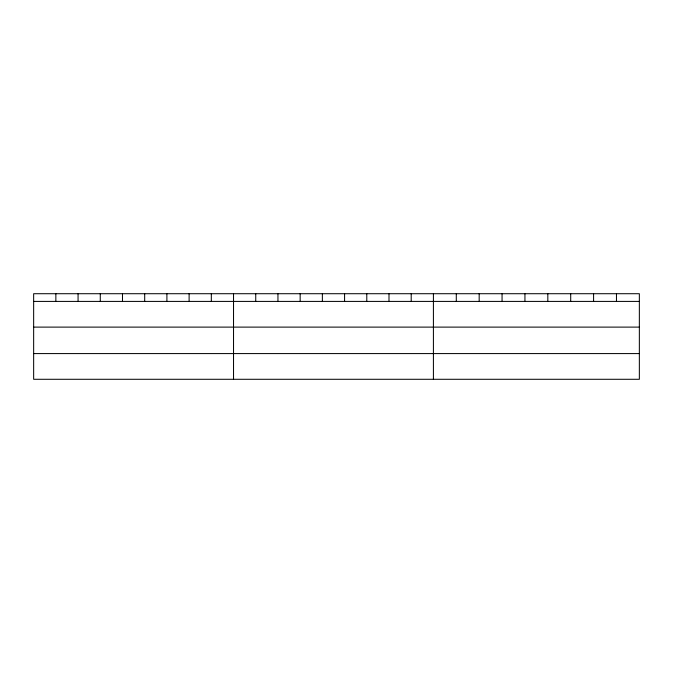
<?xml version="1.0" encoding="UTF-8"?>
<svg xmlns="http://www.w3.org/2000/svg" width="673" height="673" viewBox="0 0 673 673"><rect width="100%" height="100%" fill="white"/><g stroke="black" fill="none" stroke-linecap="round" stroke-linejoin="round"><path stroke-width="1.01" d="M639.35 327.112L639.35 293.714L33.65 293.714L33.65 379.286L639.35 379.286L639.35 327.112L33.65 327.112M33.65 301.411L639.35 301.411M33.65 353.586L639.35 353.586M616.468 293.714L616.468 301.411M593.586 293.714L593.586 301.411M570.704 293.714L570.704 301.411M547.822 293.714L547.822 301.411M524.94 293.714L524.94 301.411M502.058 293.714L502.058 301.411M479.176 293.714L479.176 301.411M456.294 293.714L456.294 301.411M433.412 293.714L433.412 379.286M411.203 293.714L411.203 301.411M388.994 293.714L388.994 301.411M366.785 293.714L366.785 301.411M344.576 293.714L344.576 301.411M322.367 293.714L322.367 301.411M300.158 293.714L300.158 301.411M277.949 293.714L277.949 301.411M255.74 293.714L255.74 301.411M233.531 293.714L233.531 379.286M211.322 293.714L211.322 301.411M189.113 293.714L189.113 301.411M166.904 293.714L166.904 301.411M144.695 293.714L144.695 301.411M122.486 293.714L122.486 301.411M100.277 293.714L100.277 301.411M78.068 293.714L78.068 301.411M55.859 293.714L55.859 301.411"/></g></svg>
